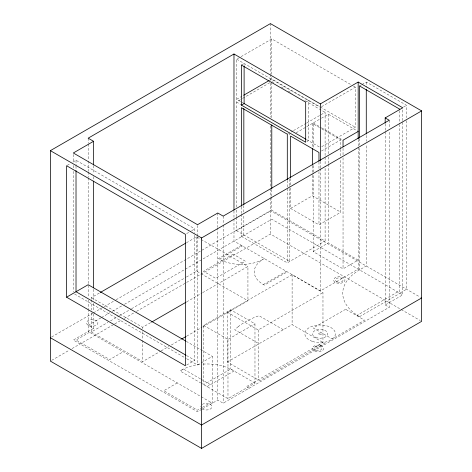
<?xml version="1.0" encoding="UTF-8"?>
<svg xmlns="http://www.w3.org/2000/svg" width="472" height="472" viewBox="0 0 472 472"><rect width="100%" height="100%" fill="white"/><g stroke="black" fill="none" stroke-linecap="round" stroke-linejoin="round"><path stroke-width="0.35" stroke-dasharray="2.36 1.77" d="M238.325 326.577L234.696 329.727L258.992 343.758M244.107 103.557L236.684 99.267L236.684 59.183L271.778 38.922L350.891 84.6M67.201 165.359L70.352 163.542M72.871 162.085L76.021 160.268L194.824 228.861L194.824 233.268M241.398 65.036L244.107 63.472L244.107 65.661M236.684 99.267L241.788 96.323M269.86 80.116L271.778 79.007L319.627 106.637M236.413 207.125L236.413 101.981L242.095 98.701M242.726 98.335L269.884 82.659M306.771 101.527L308.393 100.589L308.393 140.674L306.771 141.612M321.538 106.701L355.357 87.178L355.357 127.263L321.538 146.786M359.528 85.957L361.369 84.895M361.983 84.541L366.278 82.057L406.551 105.309L406.551 117.74M287.3 134.178L288.522 133.476M291 132.042L292.894 130.945M293.525 130.585L306.157 123.292M306.788 122.926L325.102 112.354L325.102 165.288M296.145 132.797L306.133 127.027M306.759 126.667L312.375 123.422L321.226 128.531M313.19 147.217L313.19 122.956L320.759 118.584M321.391 118.218L328.329 114.212L358.177 131.446M321.467 151.016L340.819 139.848L340.819 148.615M403.483 107.079L406.551 105.309M186.635 233.587L191.042 231.044M191.673 230.678L194.824 228.861M91.332 299.118L91.332 297.661L99.627 292.87M186.422 242.761L196.635 236.861L200.435 239.056M51.631 336.99L92.819 313.207M93.456 312.842L115.428 300.157M116.065 299.791L270.426 210.671L420.375 297.242M236.413 217.415L236.413 230.649L271.778 210.235L325.102 241.021L325.102 166.026M241.398 214.288L241.398 236.342L243.835 234.938L243.835 215.084M100.902 317.898L88.17 325.249L93.568 328.364L93.568 312.163M101.539 317.526L109.817 312.747M112.365 311.278L121.918 305.767M124.46 304.292L271.778 219.244L402.734 294.847L402.734 107.781M290.528 187.939L290.528 208.406L312.375 195.792L340.819 212.211L340.819 158.852M93.568 328.364L73.319 340.058L197.526 411.767L201.951 409.206M89.521 332.264L76.021 340.058L109.77 359.546L123.269 351.746M91.332 312.983L91.332 331.958L107.923 322.376M110.477 320.901L118.773 316.11M119.41 315.744L130.903 309.113M131.54 308.741L185.785 277.424M186.422 277.052L196.635 271.158L200.435 273.353M241.398 245.357L218.447 258.603L219.462 259.187A31.058 17.93 0 0 0 264.349 258.603A31.058 17.93 0 0 0 263.341 284.522L264.349 285.106L287.3 271.854M219.462 259.187L242.413 245.941M51.643 360.366L69.502 350.053M72.057 348.584L114.153 324.276M114.79 323.91L121.805 319.857M124.36 318.382L133.924 312.859M136.479 311.39L270.426 234.053L400.581 309.195M290.528 208.406L318.972 224.825L340.819 212.211M91.332 297.661L142.632 327.279L150.928 322.488M186.67 301.856L201.987 293.012M202.624 292.646L247.936 266.479L247.936 300.776L202.624 326.937M241.398 236.342L287.3 262.845L325.102 241.021M313.19 251.623L328.329 242.885L358.177 260.119L343.044 268.857L313.19 251.623L313.19 172.953M263.341 284.522L286.292 271.27M254.974 383.081L230.672 369.051L203.674 384.639L203.674 325.403L230.672 309.809L254.974 323.839L254.974 383.081L227.976 398.669L201.397 383.323M227.303 362.048L292.109 324.636L324.512 343.345L259.706 380.757L227.303 362.048L227.303 312.163L292.109 274.751L322.972 292.569L322.972 342.454L246.372 386.68L249.074 388.238M91.332 331.958L142.632 361.576L160.504 351.257M161.141 350.891L168.799 346.466M171.354 344.997L180.923 339.468M186.67 336.152L201.987 327.308M203.674 325.403L227.976 339.433L254.974 323.839M186.635 365.051L194.824 360.319L194.824 234M233.976 218.973L233.976 241.068L320.376 290.953L358.177 269.128L358.177 146.886M397.666 291.926L357.168 315.308L359.528 316.671A57.277 33.069 0 0 1 359.528 269.907L366.278 266.007L366.278 144.414M186.694 358.749L197.526 364.998L200.618 363.21M201.237 362.856L212.376 356.425L212.376 403.194L88.17 331.486L88.17 309.561M227.303 312.163L258.172 329.987L322.972 292.569M177.271 382.928L163.772 390.722L197.526 410.209L201.821 407.725M207.049 386.586L234.047 370.998M202.435 407.371L211.025 402.415M359.528 316.671L400.032 293.289M202.588 408.841L217.775 400.073L223.173 403.194L389.229 307.319L389.229 131.299M385.181 131.906L385.181 304.983L402.734 294.847M353.439 86.075L355.357 87.178M320.264 107.002L355.357 127.263M236.684 59.183L319.638 107.079M271.778 81.562L273.683 82.665M281.3 87.06L285.106 89.261M288.28 91.096L292.091 93.291M304.788 100.624L325.102 112.354M313.19 122.956L320.812 127.351M321.45 127.723L343.044 140.19M321.857 128.897L340.819 139.848M306.481 139.57L319.638 147.164M236.413 101.981L240.744 104.483M401.218 309.561L420.357 320.612M385.181 304.983L389.229 307.319M236.413 230.649L289.737 261.441L289.737 186.446M201.066 239.422L247.936 266.479M201.066 273.719L247.936 300.776M319.278 344.589L321.975 346.147M283.294 329.727L258.992 315.697L253.541 317.792A70.481 40.692 0 0 0 238.325 326.577M186.257 341.344L212.376 356.425M186.564 355.552L194.824 360.319M74.594 294.026L186.056 358.378M200.376 378.839L183.425 369.051L180.05 370.998L200.771 382.963M201.007 379.199L210.423 384.639M406.551 120.667L406.551 289.259L399.802 293.159L399.802 124.567M399.802 110.672L399.802 123.835M389.229 120.254L389.229 128.355M385.181 123.806L385.181 131.169M366.278 82.057L366.278 87.178M366.278 135.446L366.278 141.299M359.528 138.615L359.528 145.193M359.528 148.314L359.528 269.907M358.177 139.535L358.177 146.155M343.044 148.279L343.044 154.893M343.044 157.837L343.044 268.857M340.819 149.347L340.819 158.12M328.329 114.212L328.329 153.919M328.329 156.857L328.329 163.477M328.329 164.209L328.329 242.885M320.376 161.33L320.376 167.955M320.376 168.693L320.376 290.953M318.972 161.961L318.972 168.539M318.972 171.466L318.972 224.825M313.19 165.601L313.19 172.215M312.375 123.422L312.375 147.547M312.375 165.82L312.375 174.593M312.375 175.324L312.375 195.792M292.109 274.751L292.109 324.636M290.528 178.434L290.528 185.012M289.737 132.768L289.737 134.974M289.737 179.089L289.737 185.708M287.3 180.499L287.3 187.85M287.3 188.588L287.3 262.845M271.778 38.922L271.778 74.635M271.778 77.55L271.778 79.007M271.778 82.299L271.778 118.325M271.778 189.644L271.778 196.263M271.778 197.001L271.778 210.235M270.426 23.6L270.426 73.679M270.426 74.417L270.426 80.311M270.426 83.255L270.426 117.133M270.426 125.971L270.426 187.838M270.426 188.576L270.426 197.414M270.426 198.151L270.426 234.053M258.172 329.987L258.172 379.871M243.835 205.526L243.835 212.146M241.398 206.937L241.398 213.55M236.413 210.064L236.413 216.683M233.976 210.872L233.976 218.235M230.672 309.809L230.672 369.051M227.976 339.433L227.976 398.669M223.173 216.123L223.173 224.224M223.173 224.961L223.173 403.194M217.775 213.008L217.775 226.997M217.775 227.734L217.775 400.073M197.526 225.433L197.526 235.717M197.526 236.448L197.526 364.998M196.635 236.861L196.635 271.158M142.632 327.279L142.632 328.736M142.632 331.657L142.632 339.687M142.632 340.412L142.632 361.576M93.568 165.601L93.568 173.702M93.568 176.646L93.568 179.596M93.568 289.33L93.568 300.381M93.568 303.325L93.568 311.426M91.332 299.85L91.332 310.063M88.17 138.178L88.17 143.335M88.17 144.072L88.17 160.273M88.17 161.011L88.17 171.318M88.17 172.056L88.17 177.212M88.17 177.95L88.17 297.26M88.17 300.062L88.17 308.83M76.021 160.268L76.021 165.406M76.021 166.144L76.021 169.814M73.319 154.456L73.319 162.539M73.319 165.477L73.319 168.415M73.319 171.354L73.319 291.82M202.246 404.362A5.729 3.304 0 0 1 210.347 404.362A5.729 3.304 0 0 1 210.347 409.035A5.729 3.304 0 0 1 202.246 409.035M200.588 406.935A5.729 3.304 0 0 1 200.588 406.463M181.738 370.024A35.801 20.668 0 0 1 200.393 364.331M203.043 364.101A35.801 20.668 0 0 1 232.36 370.024M233.15 254.154L203.45 271.3L215.598 278.315L245.298 261.169L233.15 254.154M345.64 309.29L313.237 327.993L332.141 338.908L364.537 320.199L345.64 309.29M89.355 325.774A5.729 3.304 0 0 0 97.946 322.907A5.729 3.304 0 0 0 89.355 320.046A5.729 3.304 0 0 0 89.355 325.774M336.412 282.905A5.729 3.304 0 0 0 345.008 280.038A5.729 3.304 0 0 0 336.412 277.176A5.729 3.304 0 0 0 336.412 282.905M337.368 281.949A3.817 2.207 0 0 0 343.097 280.038A3.817 2.207 0 0 0 337.368 278.132A3.817 2.207 0 0 0 337.368 281.949M316.104 350.348A3.817 2.207 0 0 0 321.833 348.436A3.817 2.207 0 0 0 316.104 346.525A3.817 2.207 0 0 0 316.104 350.348M314.806 351.174A5.729 3.304 0 0 0 323.727 348.672A5.729 3.304 0 0 0 315.514 345.463A5.729 3.304 0 0 0 314.806 351.174M315.856 337.456A7.635 4.407 0 0 0 327.757 334.117A7.635 4.407 0 0 0 316.8 329.839A7.635 4.407 0 0 0 315.856 337.456M319.337 334.489A1.434 0.826 0 0 0 321.568 333.863A1.434 0.826 0 0 0 319.514 333.061A1.434 0.826 0 0 0 319.337 334.489M312.505 341.439A15.275 8.82 0 0 0 335.415 333.804A15.275 8.82 0 0 0 312.505 326.164A15.275 8.82 0 0 0 312.505 341.439"/><path stroke-width="0.71" d="M50.368 150.651L270.426 23.6L421.632 110.896L421.632 321.349L201.573 448.4L50.368 361.104L50.368 150.651L201.573 237.947L421.632 110.896M385.181 123.068L385.181 117.911L402.734 107.781L358.177 82.057L320.376 103.881L233.976 53.997L88.17 138.178L93.568 141.293L93.568 164.864M93.568 141.293L73.319 152.987L197.526 224.696L217.775 213.008L223.173 216.123L389.229 120.254L385.181 117.911M243.7 95.22L269.223 80.482M241.398 105.12L305.685 142.237L305.685 102.153L241.398 65.036L241.398 105.12L244.107 103.557L305.85 139.199M66.57 297.189L185.372 365.776L185.372 234.313L66.57 165.725L66.57 297.189L88.17 284.716L185.62 340.979M358.177 131.446L343.044 140.19L343.044 146.804M100.265 292.504L185.785 243.127M151.571 322.122L186.033 302.222M181.567 339.097L186.033 336.518M421.632 297.968L201.573 425.018L50.368 337.716M399.802 109.209L359.528 85.957L359.528 137.883M185.927 355.186L76.021 291.731L76.021 170.551M366.278 89.373L366.278 133.983M358.177 82.057L358.177 138.803M320.376 103.881L320.376 160.592M318.972 161.229L318.972 152.462L290.528 136.036L290.528 177.708M312.375 148.279L312.375 165.088M287.3 179.761L287.3 134.178L241.398 107.675L241.398 206.199M271.778 124.944L271.778 188.912M244.107 66.387L244.107 103.557M243.835 108.477L243.835 204.795M233.976 53.997L233.976 210.134M201.573 237.947L201.573 448.4M93.568 181.065L93.568 287.861"/></g></svg>
